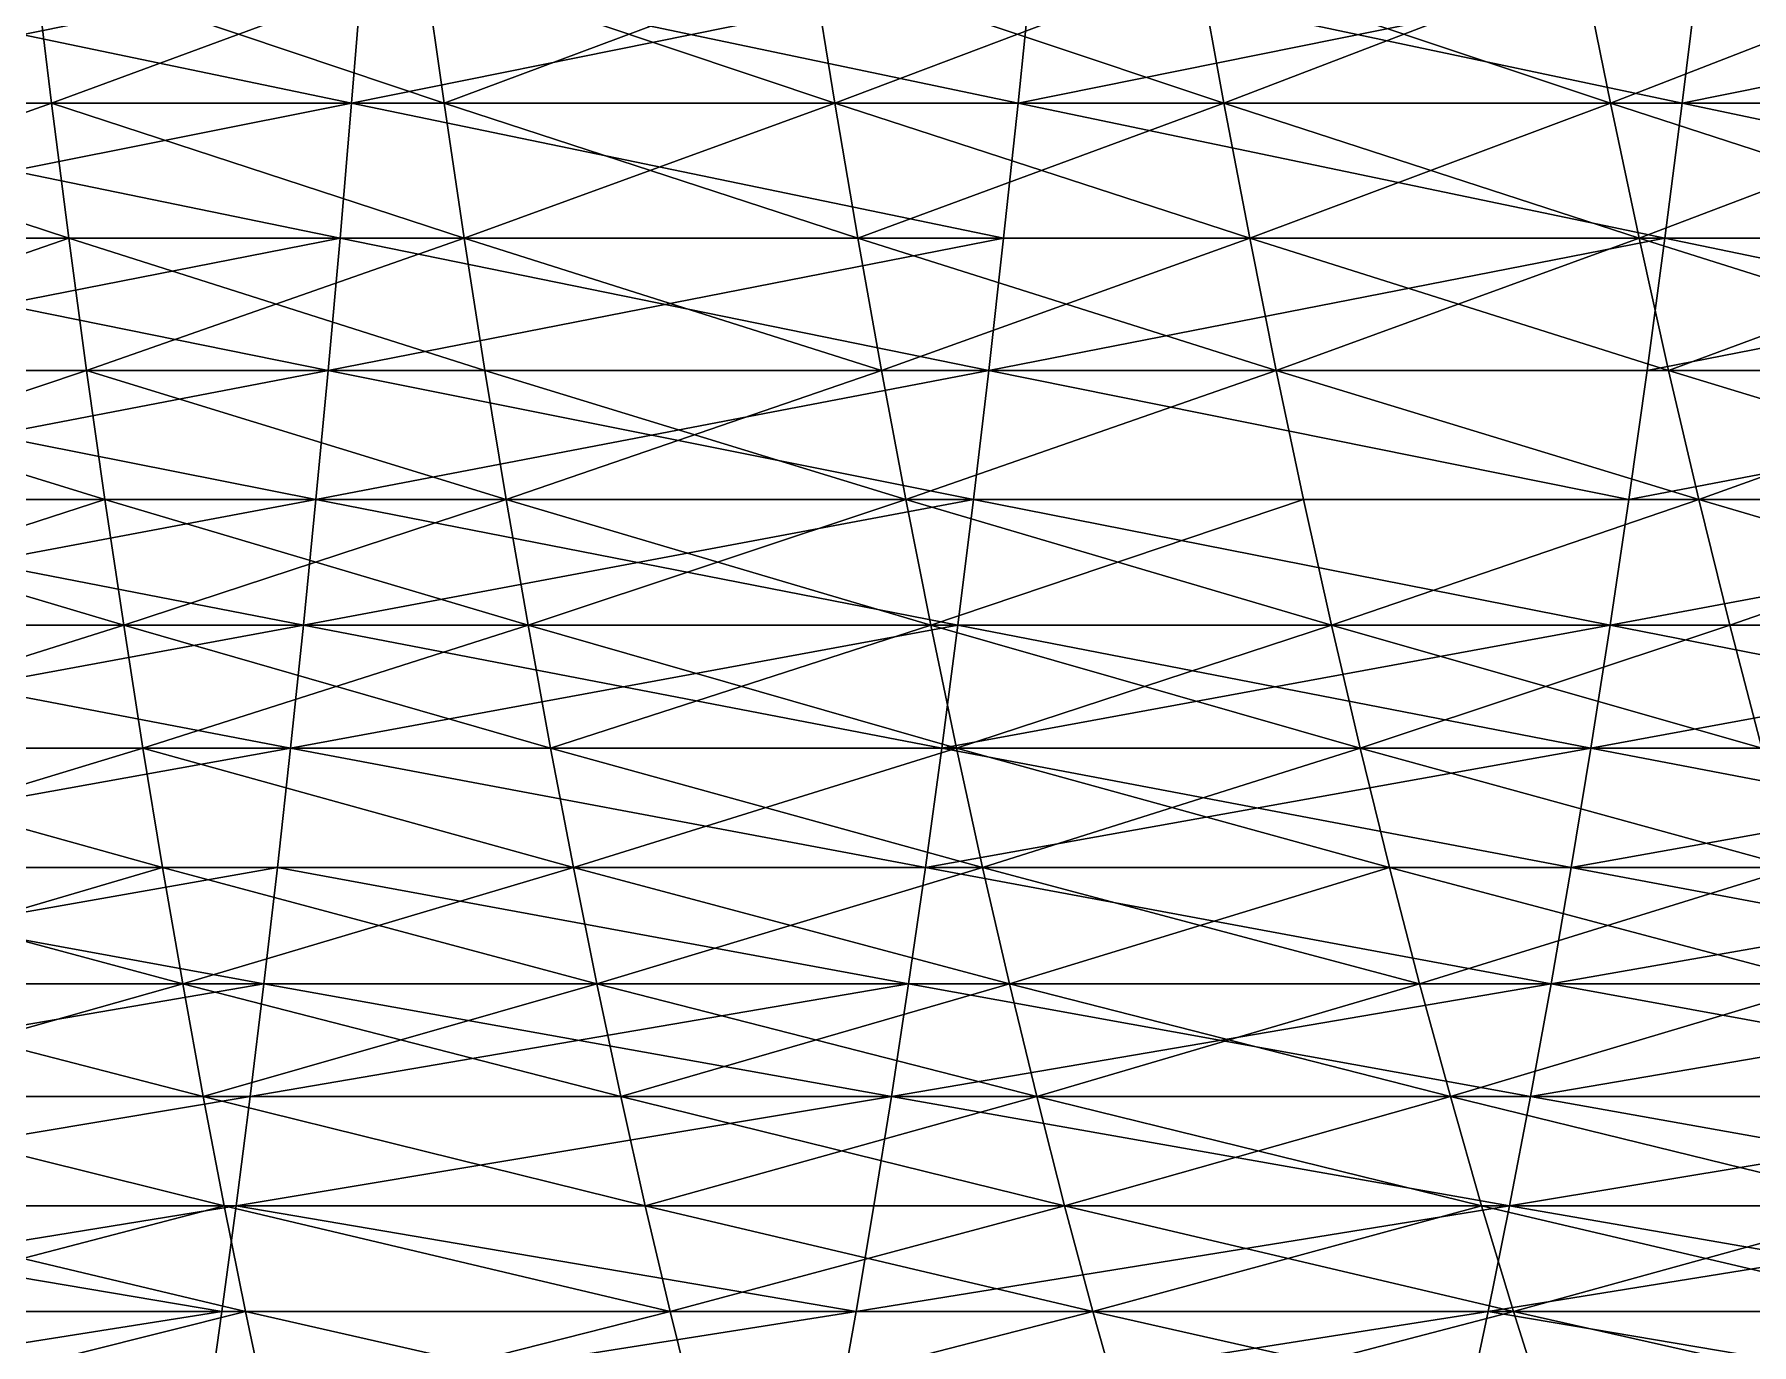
# Model space of a CAD drawing. Header units: millimetres. Extents: x -3250 to 8000, y -3250 to 3250.
# Drawn here: x 5064.4 to 5256.8, y -653.3 to -506.5 of the extents above; entities that cross this region are included whole.
import ezdxf

# ---------------------------------------------------------------- set-up
doc = ezdxf.new("R2010")
doc.units = ezdxf.units.MM
doc.header["$MEASUREMENT"] = 0
doc.layers.add('MESH_3D', color=2, linetype='CONTINUOUS')

msp = doc.modelspace()

# ---------------------------------------------------------------- linework, layer by layer
at = {"layer": 'MESH_3D'}
for points in [[(5022.22, -514.23, 1826.71), (5064.48, -498.79, 1845.29), (5020.65, -498.79, 1839.24)], [(5064.48, -498.79, 24854.71), (5022.22, -514.23, 24873.29), (5020.65, -498.79, 24860.76)], [(5022.22, -514.23, 1826.71), (5066.36, -514.23, 1832.8), (5064.48, -498.79, 1845.29)], [(5066.36, -514.23, 24867.2), (5022.22, -514.23, 24873.29), (5064.48, -498.79, 24854.71)], [(5026.09, -498.79, 582.99), (5099.98, -514.23, 602.14), (5025.15, -514.23, 595.59)], [(5101.24, -498.79, 26110.43), (5025.15, -514.23, 26104.41), (5099.98, -514.23, 26097.86)], [(5101.24, -498.79, 26110.43), (5026.09, -498.79, 26117.01), (5025.15, -514.23, 26104.41)], [(5026.09, -498.79, 582.99), (5101.24, -498.79, 589.57), (5099.98, -514.23, 602.14)], [(5066.36, -514.23, 1832.8), (5108.14, -498.79, 1852.42), (5064.48, -498.79, 1845.29)], [(5110.34, -514.23, 24860.01), (5064.48, -498.79, 24854.71), (5108.14, -498.79, 24847.58)], [(5110.34, -514.23, 24860.01), (5066.36, -514.23, 24867.2), (5064.48, -498.79, 24854.71)], [(5066.36, -514.23, 1832.8), (5110.34, -514.23, 1839.99), (5108.14, -498.79, 1852.42)], [(5101.24, -498.79, 589.57), (5174.63, -514.23, 610.55), (5099.98, -514.23, 602.14)], [(5176.2, -498.79, 26101.99), (5099.98, -514.23, 26097.86), (5174.63, -514.23, 26089.45)], [(5176.2, -498.79, 26101.99), (5101.24, -498.79, 26110.43), (5099.98, -514.23, 26097.86)], [(5101.24, -498.79, 589.57), (5176.2, -498.79, 598.01), (5174.63, -514.23, 610.55)], [(5108.14, -498.79, 1852.42), (5154.12, -514.23, 1848.27), (5151.62, -498.79, 1860.65)], [(5110.34, -514.23, 1839.99), (5154.12, -514.23, 1848.27), (5108.14, -498.79, 1852.42)], [(5151.62, -498.79, 24839.35), (5110.34, -514.23, 24860.01), (5108.14, -498.79, 24847.58)], [(5154.12, -514.23, 24851.73), (5110.34, -514.23, 24860.01), (5151.62, -498.79, 24839.35)], [(5154.12, -514.23, 1848.27), (5194.87, -498.79, 1869.96), (5151.62, -498.79, 1860.65)], [(5197.68, -514.23, 24842.36), (5154.12, -514.23, 24851.73), (5151.62, -498.79, 24839.35)], [(5197.68, -514.23, 24842.36), (5151.62, -498.79, 24839.35), (5194.87, -498.79, 24830.04)], [(5154.12, -514.23, 1848.27), (5197.68, -514.23, 1857.64), (5194.87, -498.79, 1869.96)], [(5176.2, -498.79, 598.01), (5249.04, -514.23, 620.82), (5174.63, -514.23, 610.55)], [(5250.92, -498.79, 26091.67), (5174.63, -514.23, 26089.45), (5249.04, -514.23, 26079.18)], [(5250.92, -498.79, 26091.67), (5176.2, -498.79, 26101.99), (5174.63, -514.23, 26089.45)], [(5176.2, -498.79, 598.01), (5250.92, -498.79, 608.33), (5249.04, -514.23, 620.82)], [(5197.68, -514.23, 1857.64), (5237.88, -498.79, 1880.34), (5194.87, -498.79, 1869.96)], [(5241, -514.23, 24831.9), (5194.87, -498.79, 24830.04), (5237.88, -498.79, 24819.66)], [(5241, -514.23, 24831.9), (5197.68, -514.23, 24842.36), (5194.87, -498.79, 24830.04)], [(5197.68, -514.23, 1857.64), (5241, -514.23, 1868.1), (5237.88, -498.79, 1880.34)], [(5237.88, -498.79, 1880.34), (5284.04, -514.23, 1879.63), (5280.62, -498.79, 1891.79)], [(5241, -514.23, 1868.1), (5284.04, -514.23, 1879.63), (5237.88, -498.79, 1880.34)], [(5280.62, -498.79, 24808.21), (5241, -514.23, 24831.9), (5237.88, -498.79, 24819.66)], [(5284.04, -514.23, 24820.37), (5241, -514.23, 24831.9), (5280.62, -498.79, 24808.21)], [(5249.04, -514.23, 620.82), (5325.37, -498.79, 620.5), (5323.17, -514.23, 632.94)], [(5250.92, -498.79, 608.33), (5325.37, -498.79, 620.5), (5249.04, -514.23, 620.82)], [(5325.37, -498.79, 26079.5), (5250.92, -498.79, 26091.67), (5249.04, -514.23, 26079.18)], [(5325.37, -498.79, 26079.5), (5249.04, -514.23, 26079.18), (5323.17, -514.23, 26067.06)], [(5023.84, -529.35, 1813.8), (5066.36, -514.23, 1832.8), (5022.22, -514.23, 1826.71)], [(5068.3, -529.35, 24880.07), (5022.22, -514.23, 24873.29), (5066.36, -514.23, 24867.2)], [(5068.3, -529.35, 24880.07), (5023.84, -529.35, 24886.2), (5022.22, -514.23, 24873.29)], [(5023.84, -529.35, 1813.8), (5068.3, -529.35, 1819.93), (5066.36, -514.23, 1832.8)], [(5025.15, -514.23, 595.59), (5098.69, -529.35, 615.08), (5024.18, -529.35, 608.56)], [(5099.98, -514.23, 26097.86), (5025.15, -514.23, 26104.41), (5024.18, -529.35, 26091.44)], [(5099.98, -514.23, 26097.86), (5024.18, -529.35, 26091.44), (5098.69, -529.35, 26084.92)], [(5025.15, -514.23, 595.59), (5099.98, -514.23, 602.14), (5098.69, -529.35, 615.08)], [(5066.36, -514.23, 1832.8), (5112.6, -529.35, 1827.17), (5110.34, -514.23, 1839.99)], [(5068.3, -529.35, 1819.93), (5112.6, -529.35, 1827.17), (5066.36, -514.23, 1832.8)], [(5112.6, -529.35, 24872.83), (5068.3, -529.35, 24880.07), (5066.36, -514.23, 24867.2)], [(5112.6, -529.35, 24872.83), (5066.36, -514.23, 24867.2), (5110.34, -514.23, 24860.01)], [(5099.98, -514.23, 602.14), (5173.01, -529.35, 623.46), (5098.69, -529.35, 615.08)], [(5173.01, -529.35, 26076.54), (5099.98, -514.23, 26097.86), (5098.69, -529.35, 26084.92)], [(5099.98, -514.23, 602.14), (5174.63, -514.23, 610.55), (5173.01, -529.35, 623.46)], [(5174.63, -514.23, 26089.45), (5099.98, -514.23, 26097.86), (5173.01, -529.35, 26076.54)], [(5112.6, -529.35, 1827.17), (5154.12, -514.23, 1848.27), (5110.34, -514.23, 1839.99)], [(5156.7, -529.35, 24864.48), (5112.6, -529.35, 24872.83), (5110.34, -514.23, 24860.01)], [(5156.7, -529.35, 24864.48), (5110.34, -514.23, 24860.01), (5154.12, -514.23, 24851.73)], [(5112.6, -529.35, 1827.17), (5156.7, -529.35, 1835.52), (5154.12, -514.23, 1848.27)], [(5156.7, -529.35, 1835.52), (5197.68, -514.23, 1857.64), (5154.12, -514.23, 1848.27)], [(5200.58, -529.35, 24855.04), (5154.12, -514.23, 24851.73), (5197.68, -514.23, 24842.36)], [(5200.58, -529.35, 24855.04), (5156.7, -529.35, 24864.48), (5154.12, -514.23, 24851.73)], [(5156.7, -529.35, 1835.52), (5200.58, -529.35, 1844.96), (5197.68, -514.23, 1857.64)], [(5174.63, -514.23, 610.55), (5247.1, -529.35, 633.68), (5173.01, -529.35, 623.46)], [(5247.1, -529.35, 26066.32), (5174.63, -514.23, 26089.45), (5173.01, -529.35, 26076.54)], [(5174.63, -514.23, 610.55), (5249.04, -514.23, 620.82), (5247.1, -529.35, 633.68)], [(5249.04, -514.23, 26079.18), (5174.63, -514.23, 26089.45), (5247.1, -529.35, 26066.32)], [(5197.68, -514.23, 1857.64), (5244.21, -529.35, 1855.49), (5241, -514.23, 1868.1)], [(5200.58, -529.35, 1844.96), (5244.21, -529.35, 1855.49), (5197.68, -514.23, 1857.64)], [(5241, -514.23, 24831.9), (5200.58, -529.35, 24855.04), (5197.68, -514.23, 24842.36)], [(5244.21, -529.35, 24844.51), (5200.58, -529.35, 24855.04), (5241, -514.23, 24831.9)], [(5244.21, -529.35, 1855.49), (5284.04, -514.23, 1879.63), (5241, -514.23, 1868.1)], [(5287.56, -529.35, 24832.89), (5241, -514.23, 24831.9), (5284.04, -514.23, 24820.37)], [(5287.56, -529.35, 24832.89), (5244.21, -529.35, 24844.51), (5241, -514.23, 24831.9)], [(5244.21, -529.35, 1855.49), (5287.56, -529.35, 1867.11), (5284.04, -514.23, 1879.63)], [(5249.04, -514.23, 620.82), (5320.91, -529.35, 645.75), (5247.1, -529.35, 633.68)], [(5320.91, -529.35, 26054.25), (5249.04, -514.23, 26079.18), (5247.1, -529.35, 26066.32)], [(5249.04, -514.23, 620.82), (5323.17, -514.23, 632.94), (5320.91, -529.35, 645.75)], [(5323.17, -514.23, 26067.06), (5249.04, -514.23, 26079.18), (5320.91, -529.35, 26054.25)], [(5024.18, -529.35, 608.56), (5097.35, -544.14, 628.4), (5023.18, -544.14, 621.91)], [(5098.69, -529.35, 26084.92), (5023.18, -544.14, 26078.09), (5097.35, -544.14, 26071.6)], [(5098.69, -529.35, 26084.92), (5024.18, -529.35, 26091.44), (5023.18, -544.14, 26078.09)], [(5025.5, -544.14, 1800.52), (5068.3, -529.35, 1819.93), (5023.84, -529.35, 1813.8)], [(5068.3, -529.35, 24880.07), (5025.5, -544.14, 24899.48), (5023.84, -529.35, 24886.2)], [(5024.18, -529.35, 608.56), (5098.69, -529.35, 615.08), (5097.35, -544.14, 628.4)], [(5025.5, -544.14, 1800.52), (5070.3, -544.14, 1806.7), (5068.3, -529.35, 1819.93)], [(5070.3, -544.14, 24893.3), (5025.5, -544.14, 24899.48), (5068.3, -529.35, 24880.07)], [(5070.3, -544.14, 1806.7), (5112.6, -529.35, 1827.17), (5068.3, -529.35, 1819.93)], [(5114.92, -544.14, 24886.01), (5070.3, -544.14, 24893.3), (5068.3, -529.35, 24880.07)], [(5114.92, -544.14, 24886.01), (5068.3, -529.35, 24880.07), (5112.6, -529.35, 24872.83)], [(5070.3, -544.14, 1806.7), (5114.92, -544.14, 1813.99), (5112.6, -529.35, 1827.17)], [(5097.35, -544.14, 628.4), (5173.01, -529.35, 623.46), (5171.35, -544.14, 636.74)], [(5098.69, -529.35, 615.08), (5173.01, -529.35, 623.46), (5097.35, -544.14, 628.4)], [(5171.35, -544.14, 26063.26), (5098.69, -529.35, 26084.92), (5097.35, -544.14, 26071.6)], [(5173.01, -529.35, 26076.54), (5098.69, -529.35, 26084.92), (5171.35, -544.14, 26063.26)], [(5112.6, -529.35, 1827.17), (5159.35, -544.14, 1822.4), (5156.7, -529.35, 1835.52)], [(5114.92, -544.14, 1813.99), (5159.35, -544.14, 1822.4), (5112.6, -529.35, 1827.17)], [(5159.35, -544.14, 24877.6), (5114.92, -544.14, 24886.01), (5112.6, -529.35, 24872.83)], [(5159.35, -544.14, 24877.6), (5112.6, -529.35, 24872.83), (5156.7, -529.35, 24864.48)], [(5159.35, -544.14, 1822.4), (5200.58, -529.35, 1844.96), (5156.7, -529.35, 1835.52)], [(5203.55, -544.14, 24868.09), (5156.7, -529.35, 24864.48), (5200.58, -529.35, 24855.04)], [(5203.55, -544.14, 24868.09), (5159.35, -544.14, 24877.6), (5156.7, -529.35, 24864.48)], [(5159.35, -544.14, 1822.4), (5203.55, -544.14, 1831.91), (5200.58, -529.35, 1844.96)], [(5171.35, -544.14, 636.74), (5247.1, -529.35, 633.68), (5245.11, -544.14, 646.91)], [(5173.01, -529.35, 623.46), (5247.1, -529.35, 633.68), (5171.35, -544.14, 636.74)], [(5247.1, -529.35, 26066.32), (5173.01, -529.35, 26076.54), (5171.35, -544.14, 26063.26)], [(5247.1, -529.35, 26066.32), (5171.35, -544.14, 26063.26), (5245.11, -544.14, 26053.09)], [(5203.55, -544.14, 1831.91), (5244.21, -529.35, 1855.49), (5200.58, -529.35, 1844.96)], [(5247.51, -544.14, 24857.48), (5203.55, -544.14, 24868.09), (5200.58, -529.35, 24855.04)], [(5247.51, -544.14, 24857.48), (5200.58, -529.35, 24855.04), (5244.21, -529.35, 24844.51)], [(5203.55, -544.14, 1831.91), (5247.51, -544.14, 1842.52), (5244.21, -529.35, 1855.49)], [(5244.21, -529.35, 1855.49), (5291.19, -544.14, 1854.22), (5287.56, -529.35, 1867.11)], [(5247.51, -544.14, 1842.52), (5291.19, -544.14, 1854.22), (5244.21, -529.35, 1855.49)], [(5287.56, -529.35, 24832.89), (5247.51, -544.14, 24857.48), (5244.21, -529.35, 24844.51)], [(5247.1, -529.35, 633.68), (5318.59, -544.14, 658.93), (5245.11, -544.14, 646.91)], [(5320.91, -529.35, 26054.25), (5247.1, -529.35, 26066.32), (5245.11, -544.14, 26053.09)], [(5320.91, -529.35, 26054.25), (5245.11, -544.14, 26053.09), (5318.59, -544.14, 26041.07)], [(5247.1, -529.35, 633.68), (5320.91, -529.35, 645.75), (5318.59, -544.14, 658.93)], [(5291.19, -544.14, 24845.78), (5247.51, -544.14, 24857.48), (5287.56, -529.35, 24832.89)], [(5023.18, -544.14, 621.91), (5095.98, -558.59, 642.08), (5022.15, -558.59, 635.62)], [(5097.35, -544.14, 26071.6), (5022.15, -558.59, 26064.38), (5095.98, -558.59, 26057.92)], [(5097.35, -544.14, 26071.6), (5023.18, -544.14, 26078.09), (5022.15, -558.59, 26064.38)], [(5023.18, -544.14, 621.91), (5097.35, -544.14, 628.4), (5095.98, -558.59, 642.08)], [(5027.21, -558.59, 1786.87), (5070.3, -544.14, 1806.7), (5025.5, -544.14, 1800.52)], [(5072.35, -558.59, 24906.9), (5025.5, -544.14, 24899.48), (5070.3, -544.14, 24893.3)], [(5072.35, -558.59, 24906.9), (5027.21, -558.59, 24913.13), (5025.5, -544.14, 24899.48)], [(5027.21, -558.59, 1786.87), (5072.35, -558.59, 1793.1), (5070.3, -544.14, 1806.7)], [(5070.3, -544.14, 1806.7), (5117.31, -558.59, 1800.45), (5114.92, -544.14, 1813.99)], [(5072.35, -558.59, 1793.1), (5117.31, -558.59, 1800.45), (5070.3, -544.14, 1806.7)], [(5117.31, -558.59, 24899.55), (5070.3, -544.14, 24893.3), (5114.92, -544.14, 24886.01)], [(5117.31, -558.59, 24899.55), (5072.35, -558.59, 24906.9), (5070.3, -544.14, 24893.3)], [(5097.35, -544.14, 628.4), (5169.64, -558.59, 650.38), (5095.98, -558.59, 642.08)], [(5171.35, -544.14, 26063.26), (5095.98, -558.59, 26057.92), (5169.64, -558.59, 26049.62)], [(5171.35, -544.14, 26063.26), (5097.35, -544.14, 26071.6), (5095.98, -558.59, 26057.92)], [(5097.35, -544.14, 628.4), (5171.35, -544.14, 636.74), (5169.64, -558.59, 650.38)], [(5117.31, -558.59, 1800.45), (5159.35, -544.14, 1822.4), (5114.92, -544.14, 1813.99)], [(5162.07, -558.59, 24891.08), (5114.92, -544.14, 24886.01), (5159.35, -544.14, 24877.6)], [(5162.07, -558.59, 24891.08), (5117.31, -558.59, 24899.55), (5114.92, -544.14, 24886.01)], [(5117.31, -558.59, 1800.45), (5162.07, -558.59, 1808.92), (5159.35, -544.14, 1822.4)], [(5162.07, -558.59, 1808.92), (5203.55, -544.14, 1831.91), (5159.35, -544.14, 1822.4)], [(5203.55, -544.14, 24868.09), (5162.07, -558.59, 24891.08), (5159.35, -544.14, 24877.6)], [(5162.07, -558.59, 1808.92), (5206.61, -558.59, 1818.51), (5203.55, -544.14, 1831.91)], [(5206.61, -558.59, 24881.49), (5162.07, -558.59, 24891.08), (5203.55, -544.14, 24868.09)], [(5171.35, -544.14, 636.74), (5243.06, -558.59, 660.51), (5169.64, -558.59, 650.38)], [(5243.06, -558.59, 26039.49), (5171.35, -544.14, 26063.26), (5169.64, -558.59, 26049.62)], [(5171.35, -544.14, 636.74), (5245.11, -544.14, 646.91), (5243.06, -558.59, 660.51)], [(5245.11, -544.14, 26053.09), (5171.35, -544.14, 26063.26), (5243.06, -558.59, 26039.49)], [(5203.55, -544.14, 1831.91), (5250.9, -558.59, 1829.2), (5247.51, -544.14, 1842.52)], [(5206.61, -558.59, 1818.51), (5250.9, -558.59, 1829.2), (5203.55, -544.14, 1831.91)], [(5250.9, -558.59, 24870.8), (5206.61, -558.59, 24881.49), (5203.55, -544.14, 24868.09)], [(5250.9, -558.59, 24870.8), (5203.55, -544.14, 24868.09), (5247.51, -544.14, 24857.48)], [(5243.06, -558.59, 660.51), (5318.59, -544.14, 658.93), (5316.2, -558.59, 672.47)], [(5245.11, -544.14, 646.91), (5318.59, -544.14, 658.93), (5243.06, -558.59, 660.51)], [(5318.59, -544.14, 26041.07), (5245.11, -544.14, 26053.09), (5243.06, -558.59, 26039.49)], [(5318.59, -544.14, 26041.07), (5243.06, -558.59, 26039.49), (5316.2, -558.59, 26027.53)], [(5247.51, -544.14, 1842.52), (5294.91, -558.59, 1840.99), (5291.19, -544.14, 1854.22)], [(5250.9, -558.59, 1829.2), (5294.91, -558.59, 1840.99), (5247.51, -544.14, 1842.52)], [(5291.19, -544.14, 24845.78), (5250.9, -558.59, 24870.8), (5247.51, -544.14, 24857.48)], [(5294.91, -558.59, 24859.01), (5250.9, -558.59, 24870.8), (5291.19, -544.14, 24845.78)], [(5022.15, -558.59, 635.62), (5094.58, -572.69, 656.11), (5021.1, -572.69, 649.68)], [(5095.98, -558.59, 26057.92), (5021.1, -572.69, 26050.32), (5094.58, -572.69, 26043.89)], [(5095.98, -558.59, 26057.92), (5022.15, -558.59, 26064.38), (5021.1, -572.69, 26050.32)], [(5022.15, -558.59, 635.62), (5095.98, -558.59, 642.08), (5094.58, -572.69, 656.11)], [(5028.97, -572.69, 1772.88), (5072.35, -558.59, 1793.1), (5027.21, -558.59, 1786.87)], [(5074.45, -572.69, 24920.84), (5027.21, -558.59, 24913.13), (5072.35, -558.59, 24906.9)], [(5074.45, -572.69, 24920.84), (5028.97, -572.69, 24927.12), (5027.21, -558.59, 24913.13)], [(5028.97, -572.69, 1772.88), (5074.45, -572.69, 1779.16), (5072.35, -558.59, 1793.1)], [(5074.45, -572.69, 1779.16), (5117.31, -558.59, 1800.45), (5072.35, -558.59, 1793.1)], [(5119.76, -572.69, 24913.44), (5074.45, -572.69, 24920.84), (5072.35, -558.59, 24906.9)], [(5119.76, -572.69, 24913.44), (5072.35, -558.59, 24906.9), (5117.31, -558.59, 24899.55)], [(5074.45, -572.69, 1779.16), (5119.76, -572.69, 1786.56), (5117.31, -558.59, 1800.45)], [(5095.98, -558.59, 642.08), (5167.88, -572.69, 664.37), (5094.58, -572.69, 656.11)], [(5169.64, -558.59, 26049.62), (5095.98, -558.59, 26057.92), (5094.58, -572.69, 26043.89)], [(5169.64, -558.59, 26049.62), (5094.58, -572.69, 26043.89), (5167.88, -572.69, 26035.63)], [(5095.98, -558.59, 642.08), (5169.64, -558.59, 650.38), (5167.88, -572.69, 664.37)], [(5119.76, -572.69, 1786.56), (5162.07, -558.59, 1808.92), (5117.31, -558.59, 1800.45)], [(5164.87, -572.69, 24904.9), (5117.31, -558.59, 24899.55), (5162.07, -558.59, 24891.08)], [(5164.87, -572.69, 24904.9), (5119.76, -572.69, 24913.44), (5117.31, -558.59, 24899.55)], [(5119.76, -572.69, 1786.56), (5164.87, -572.69, 1795.1), (5162.07, -558.59, 1808.92)], [(5164.87, -572.69, 1795.1), (5206.61, -558.59, 1818.51), (5162.07, -558.59, 1808.92)], [(5209.75, -572.69, 24895.24), (5162.07, -558.59, 24891.08), (5206.61, -558.59, 24881.49)], [(5209.75, -572.69, 24895.24), (5164.87, -572.69, 24904.9), (5162.07, -558.59, 24891.08)], [(5164.87, -572.69, 1795.1), (5209.75, -572.69, 1804.76), (5206.61, -558.59, 1818.51)], [(5169.64, -558.59, 650.38), (5240.95, -572.69, 674.46), (5167.88, -572.69, 664.37)], [(5240.95, -572.69, 26025.54), (5169.64, -558.59, 26049.62), (5167.88, -572.69, 26035.63)], [(5169.64, -558.59, 650.38), (5243.06, -558.59, 660.51), (5240.95, -572.69, 674.46)], [(5243.06, -558.59, 26039.49), (5169.64, -558.59, 26049.62), (5240.95, -572.69, 26025.54)], [(5209.75, -572.69, 1804.76), (5250.9, -558.59, 1829.2), (5206.61, -558.59, 1818.51)], [(5250.9, -558.59, 24870.8), (5209.75, -572.69, 24895.24), (5206.61, -558.59, 24881.49)], [(5209.75, -572.69, 1804.76), (5254.38, -572.69, 1815.53), (5250.9, -558.59, 1829.2)], [(5254.38, -572.69, 24884.47), (5209.75, -572.69, 24895.24), (5250.9, -558.59, 24870.8)], [(5240.95, -572.69, 674.46), (5316.2, -558.59, 672.47), (5313.75, -572.69, 686.36)], [(5243.06, -558.59, 660.51), (5316.2, -558.59, 672.47), (5240.95, -572.69, 674.46)], [(5316.2, -558.59, 26027.53), (5240.95, -572.69, 26025.54), (5313.75, -572.69, 26013.64)], [(5316.2, -558.59, 26027.53), (5243.06, -558.59, 26039.49), (5240.95, -572.69, 26025.54)], [(5254.38, -572.69, 1815.53), (5294.91, -558.59, 1840.99), (5250.9, -558.59, 1829.2)], [(5298.73, -572.69, 24872.59), (5254.38, -572.69, 24884.47), (5250.9, -558.59, 24870.8)], [(5298.73, -572.69, 24872.59), (5250.9, -558.59, 24870.8), (5294.91, -558.59, 24859.01)], [(5254.38, -572.69, 1815.53), (5298.73, -572.69, 1827.41), (5294.91, -558.59, 1840.99)], [(5021.1, -572.69, 649.68), (5093.14, -586.44, 670.49), (5020.02, -586.44, 664.09)], [(5094.58, -572.69, 26043.89), (5021.1, -572.69, 26050.32), (5020.02, -586.44, 26035.91)], [(5094.58, -572.69, 26043.89), (5020.02, -586.44, 26035.91), (5093.14, -586.44, 26029.51)], [(5021.1, -572.69, 649.68), (5094.58, -572.69, 656.11), (5093.14, -586.44, 670.49)], [(5030.76, -586.44, 1758.54), (5074.45, -572.69, 1779.16), (5028.97, -572.69, 1772.88)], [(5074.45, -572.69, 24920.84), (5030.76, -586.44, 24941.46), (5028.97, -572.69, 24927.12)], [(5030.76, -586.44, 1758.54), (5076.6, -586.44, 1764.87), (5074.45, -572.69, 1779.16)], [(5076.6, -586.44, 24935.13), (5030.76, -586.44, 24941.46), (5074.45, -572.69, 24920.84)], [(5076.6, -586.44, 1764.87), (5119.76, -572.69, 1786.56), (5074.45, -572.69, 1779.16)], [(5122.27, -586.44, 24927.67), (5074.45, -572.69, 24920.84), (5119.76, -572.69, 24913.44)], [(5122.27, -586.44, 24927.67), (5076.6, -586.44, 24935.13), (5074.45, -572.69, 24920.84)], [(5076.6, -586.44, 1764.87), (5122.27, -586.44, 1772.33), (5119.76, -572.69, 1786.56)], [(5094.58, -572.69, 656.11), (5166.09, -586.44, 678.71), (5093.14, -586.44, 670.49)], [(5167.88, -572.69, 26035.63), (5094.58, -572.69, 26043.89), (5093.14, -586.44, 26029.51)], [(5167.88, -572.69, 26035.63), (5093.14, -586.44, 26029.51), (5166.09, -586.44, 26021.29)], [(5094.58, -572.69, 656.11), (5167.88, -572.69, 664.37), (5166.09, -586.44, 678.71)], [(5122.27, -586.44, 1772.33), (5164.87, -572.69, 1795.1), (5119.76, -572.69, 1786.56)], [(5167.73, -586.44, 24919.06), (5119.76, -572.69, 24913.44), (5164.87, -572.69, 24904.9)], [(5167.73, -586.44, 24919.06), (5122.27, -586.44, 24927.67), (5119.76, -572.69, 24913.44)], [(5122.27, -586.44, 1772.33), (5167.73, -586.44, 1780.94), (5164.87, -572.69, 1795.1)], [(5167.73, -586.44, 1780.94), (5209.75, -572.69, 1804.76), (5164.87, -572.69, 1795.1)], [(5212.97, -586.44, 24909.33), (5167.73, -586.44, 24919.06), (5164.87, -572.69, 24904.9)], [(5212.97, -586.44, 24909.33), (5164.87, -572.69, 24904.9), (5209.75, -572.69, 24895.24)], [(5167.88, -572.69, 664.37), (5238.8, -586.44, 688.75), (5166.09, -586.44, 678.71)], [(5240.95, -572.69, 26025.54), (5167.88, -572.69, 26035.63), (5166.09, -586.44, 26021.29)], [(5240.95, -572.69, 26025.54), (5166.09, -586.44, 26021.29), (5238.8, -586.44, 26011.25)], [(5167.73, -586.44, 1780.94), (5212.97, -586.44, 1790.67), (5209.75, -572.69, 1804.76)], [(5167.88, -572.69, 664.37), (5240.95, -572.69, 674.46), (5238.8, -586.44, 688.75)], [(5212.97, -586.44, 1790.67), (5254.38, -572.69, 1815.53), (5209.75, -572.69, 1804.76)], [(5257.95, -586.44, 24898.47), (5209.75, -572.69, 24895.24), (5254.38, -572.69, 24884.47)], [(5257.95, -586.44, 24898.47), (5212.97, -586.44, 24909.33), (5209.75, -572.69, 24895.24)], [(5212.97, -586.44, 1790.67), (5257.95, -586.44, 1801.53), (5254.38, -572.69, 1815.53)], [(5240.95, -572.69, 674.46), (5311.24, -586.44, 700.59), (5238.8, -586.44, 688.75)], [(5313.75, -572.69, 26013.64), (5238.8, -586.44, 26011.25), (5311.24, -586.44, 25999.41)], [(5313.75, -572.69, 26013.64), (5240.95, -572.69, 26025.54), (5238.8, -586.44, 26011.25)], [(5240.95, -572.69, 674.46), (5313.75, -572.69, 686.36), (5311.24, -586.44, 700.59)], [(5257.95, -586.44, 1801.53), (5298.73, -572.69, 1827.41), (5254.38, -572.69, 1815.53)], [(5298.73, -572.69, 24872.59), (5257.95, -586.44, 24898.47), (5254.38, -572.69, 24884.47)], [(5018.91, -599.82, 678.84), (5093.14, -586.44, 670.49), (5091.67, -599.82, 685.21)], [(5020.02, -586.44, 664.09), (5093.14, -586.44, 670.49), (5018.91, -599.82, 678.84)], [(5093.14, -586.44, 26029.51), (5020.02, -586.44, 26035.91), (5018.91, -599.82, 26021.16)], [(5093.14, -586.44, 26029.51), (5018.91, -599.82, 26021.16), (5091.67, -599.82, 26014.79)], [(5032.6, -599.82, 1743.87), (5076.6, -586.44, 1764.87), (5030.76, -586.44, 1758.54)], [(5078.81, -599.82, 24949.76), (5032.6, -599.82, 24956.13), (5030.76, -586.44, 24941.46)], [(5078.81, -599.82, 24949.76), (5030.76, -586.44, 24941.46), (5076.6, -586.44, 24935.13)], [(5032.6, -599.82, 1743.87), (5078.81, -599.82, 1750.24), (5076.6, -586.44, 1764.87)], [(5076.6, -586.44, 1764.87), (5124.84, -599.82, 1757.77), (5122.27, -586.44, 1772.33)], [(5078.81, -599.82, 1750.24), (5124.84, -599.82, 1757.77), (5076.6, -586.44, 1764.87)], [(5124.84, -599.82, 24942.23), (5076.6, -586.44, 24935.13), (5122.27, -586.44, 24927.67)], [(5124.84, -599.82, 24942.23), (5078.81, -599.82, 24949.76), (5076.6, -586.44, 24935.13)], [(5093.14, -586.44, 670.49), (5164.25, -599.82, 693.39), (5091.67, -599.82, 685.21)], [(5164.25, -599.82, 26006.61), (5093.14, -586.44, 26029.51), (5091.67, -599.82, 26014.79)], [(5093.14, -586.44, 670.49), (5166.09, -586.44, 678.71), (5164.25, -599.82, 693.39)], [(5166.09, -586.44, 26021.29), (5093.14, -586.44, 26029.51), (5164.25, -599.82, 26006.61)], [(5124.84, -599.82, 1757.77), (5167.73, -586.44, 1780.94), (5122.27, -586.44, 1772.33)], [(5170.66, -599.82, 24933.56), (5122.27, -586.44, 24927.67), (5167.73, -586.44, 24919.06)], [(5170.66, -599.82, 24933.56), (5124.84, -599.82, 24942.23), (5122.27, -586.44, 24927.67)], [(5124.84, -599.82, 1757.77), (5170.66, -599.82, 1766.44), (5167.73, -586.44, 1780.94)], [(5166.09, -586.44, 678.71), (5236.6, -599.82, 703.37), (5164.25, -599.82, 693.39)], [(5238.8, -586.44, 26011.25), (5166.09, -586.44, 26021.29), (5164.25, -599.82, 26006.61)], [(5238.8, -586.44, 26011.25), (5164.25, -599.82, 26006.61), (5236.6, -599.82, 25996.63)], [(5166.09, -586.44, 678.71), (5238.8, -586.44, 688.75), (5236.6, -599.82, 703.37)], [(5170.66, -599.82, 1766.44), (5212.97, -586.44, 1790.67), (5167.73, -586.44, 1780.94)], [(5216.26, -599.82, 24923.75), (5170.66, -599.82, 24933.56), (5167.73, -586.44, 24919.06)], [(5216.26, -599.82, 24923.75), (5167.73, -586.44, 24919.06), (5212.97, -586.44, 24909.33)], [(5170.66, -599.82, 1766.44), (5216.26, -599.82, 1776.25), (5212.97, -586.44, 1790.67)], [(5212.97, -586.44, 1790.67), (5261.6, -599.82, 1787.19), (5257.95, -586.44, 1801.53)], [(5216.26, -599.82, 1776.25), (5261.6, -599.82, 1787.19), (5212.97, -586.44, 1790.67)], [(5261.6, -599.82, 24912.81), (5212.97, -586.44, 24909.33), (5257.95, -586.44, 24898.47)], [(5261.6, -599.82, 24912.81), (5216.26, -599.82, 24923.75), (5212.97, -586.44, 24909.33)], [(5238.8, -586.44, 688.75), (5308.68, -599.82, 715.15), (5236.6, -599.82, 703.37)], [(5311.24, -586.44, 25999.41), (5238.8, -586.44, 26011.25), (5236.6, -599.82, 25996.63)], [(5311.24, -586.44, 25999.41), (5236.6, -599.82, 25996.63), (5308.68, -599.82, 25984.85)], [(5238.8, -586.44, 688.75), (5311.24, -586.44, 700.59), (5308.68, -599.82, 715.15)], [(5018.91, -599.82, 678.84), (5090.16, -612.84, 700.25), (5017.78, -612.84, 693.92)], [(5091.67, -599.82, 26014.79), (5017.78, -612.84, 26006.08), (5090.16, -612.84, 25999.75)], [(5091.67, -599.82, 26014.79), (5018.91, -599.82, 26021.16), (5017.78, -612.84, 26006.08)], [(5018.91, -599.82, 678.84), (5091.67, -599.82, 685.21), (5090.16, -612.84, 700.25)], [(5034.48, -612.84, 1728.87), (5078.81, -599.82, 1750.24), (5032.6, -599.82, 1743.87)], [(5081.06, -612.84, 24964.71), (5032.6, -599.82, 24956.13), (5078.81, -599.82, 24949.76)], [(5081.06, -612.84, 24964.71), (5034.48, -612.84, 24971.13), (5032.6, -599.82, 24956.13)], [(5034.48, -612.84, 1728.87), (5081.06, -612.84, 1735.29), (5078.81, -599.82, 1750.24)], [(5081.06, -612.84, 1735.29), (5124.84, -599.82, 1757.77), (5078.81, -599.82, 1750.24)], [(5127.46, -612.84, 24957.12), (5081.06, -612.84, 24964.71), (5078.81, -599.82, 24949.76)], [(5127.46, -612.84, 24957.12), (5078.81, -599.82, 24949.76), (5124.84, -599.82, 24942.23)], [(5081.06, -612.84, 1735.29), (5127.46, -612.84, 1742.88), (5124.84, -599.82, 1757.77)], [(5091.67, -599.82, 685.21), (5162.37, -612.84, 708.39), (5090.16, -612.84, 700.25)], [(5162.37, -612.84, 25991.61), (5091.67, -599.82, 26014.79), (5090.16, -612.84, 25999.75)], [(5091.67, -599.82, 685.21), (5164.25, -599.82, 693.39), (5162.37, -612.84, 708.39)], [(5164.25, -599.82, 26006.61), (5091.67, -599.82, 26014.79), (5162.37, -612.84, 25991.61)], [(5127.46, -612.84, 1742.88), (5170.66, -599.82, 1766.44), (5124.84, -599.82, 1757.77)], [(5173.66, -612.84, 24948.38), (5127.46, -612.84, 24957.12), (5124.84, -599.82, 24942.23)], [(5173.66, -612.84, 24948.38), (5124.84, -599.82, 24942.23), (5170.66, -599.82, 24933.56)], [(5127.46, -612.84, 1742.88), (5173.66, -612.84, 1751.62), (5170.66, -599.82, 1766.44)], [(5164.25, -599.82, 693.39), (5234.34, -612.84, 718.32), (5162.37, -612.84, 708.39)], [(5234.34, -612.84, 25981.68), (5164.25, -599.82, 26006.61), (5162.37, -612.84, 25991.61)], [(5164.25, -599.82, 693.39), (5236.6, -599.82, 703.37), (5234.34, -612.84, 718.32)], [(5236.6, -599.82, 25996.63), (5164.25, -599.82, 26006.61), (5234.34, -612.84, 25981.68)], [(5173.66, -612.84, 1751.62), (5216.26, -599.82, 1776.25), (5170.66, -599.82, 1766.44)], [(5219.62, -612.84, 24938.49), (5170.66, -599.82, 24933.56), (5216.26, -599.82, 24923.75)], [(5219.62, -612.84, 24938.49), (5173.66, -612.84, 24948.38), (5170.66, -599.82, 24933.56)], [(5173.66, -612.84, 1751.62), (5219.62, -612.84, 1761.51), (5216.26, -599.82, 1776.25)], [(5219.62, -612.84, 1761.51), (5261.6, -599.82, 1787.19), (5216.26, -599.82, 1776.25)], [(5265.33, -612.84, 24927.46), (5219.62, -612.84, 24938.49), (5216.26, -599.82, 24923.75)], [(5265.33, -612.84, 24927.46), (5216.26, -599.82, 24923.75), (5261.6, -599.82, 24912.81)], [(5219.62, -612.84, 1761.51), (5265.33, -612.84, 1772.54), (5261.6, -599.82, 1787.19)], [(5236.6, -599.82, 703.37), (5306.05, -612.84, 730.04), (5234.34, -612.84, 718.32)], [(5308.68, -599.82, 25984.85), (5236.6, -599.82, 25996.63), (5234.34, -612.84, 25981.68)], [(5308.68, -599.82, 25984.85), (5234.34, -612.84, 25981.68), (5306.05, -612.84, 25969.96)], [(5236.6, -599.82, 703.37), (5308.68, -599.82, 715.15), (5306.05, -612.84, 730.04)], [(5016.63, -625.47, 709.31), (5090.16, -612.84, 700.25), (5088.63, -625.47, 715.61)], [(5017.78, -612.84, 693.92), (5090.16, -612.84, 700.25), (5016.63, -625.47, 709.31)], [(5090.16, -612.84, 25999.75), (5017.78, -612.84, 26006.08), (5016.63, -625.47, 25990.69)], [(5090.16, -612.84, 25999.75), (5016.63, -625.47, 25990.69), (5088.63, -625.47, 25984.39)], [(5034.48, -612.84, 1728.87), (5083.36, -625.47, 1720.03), (5081.06, -612.84, 1735.29)], [(5036.4, -625.47, 1713.55), (5083.36, -625.47, 1720.03), (5034.48, -612.84, 1728.87)], [(5081.06, -612.84, 24964.71), (5036.4, -625.47, 24986.45), (5034.48, -612.84, 24971.13)], [(5083.36, -625.47, 24979.97), (5036.4, -625.47, 24986.45), (5081.06, -612.84, 24964.71)], [(5083.36, -625.47, 1720.03), (5127.46, -612.84, 1742.88), (5081.06, -612.84, 1735.29)], [(5130.14, -625.47, 24972.32), (5083.36, -625.47, 24979.97), (5081.06, -612.84, 24964.71)], [(5130.14, -625.47, 24972.32), (5081.06, -612.84, 24964.71), (5127.46, -612.84, 24957.12)], [(5083.36, -625.47, 1720.03), (5130.14, -625.47, 1727.68), (5127.46, -612.84, 1742.88)], [(5090.16, -612.84, 700.25), (5160.45, -625.47, 723.71), (5088.63, -625.47, 715.61)], [(5162.37, -612.84, 25991.61), (5090.16, -612.84, 25999.75), (5088.63, -625.47, 25984.39)], [(5162.37, -612.84, 25991.61), (5088.63, -625.47, 25984.39), (5160.45, -625.47, 25976.29)], [(5090.16, -612.84, 700.25), (5162.37, -612.84, 708.39), (5160.45, -625.47, 723.71)], [(5130.14, -625.47, 1727.68), (5173.66, -612.84, 1751.62), (5127.46, -612.84, 1742.88)], [(5176.72, -625.47, 24963.51), (5127.46, -612.84, 24957.12), (5173.66, -612.84, 24948.38)], [(5176.72, -625.47, 24963.51), (5130.14, -625.47, 24972.32), (5127.46, -612.84, 24957.12)], [(5130.14, -625.47, 1727.68), (5176.72, -625.47, 1736.49), (5173.66, -612.84, 1751.62)], [(5162.37, -612.84, 708.39), (5232.04, -625.47, 733.59), (5160.45, -625.47, 723.71)], [(5234.34, -612.84, 25981.68), (5162.37, -612.84, 25991.61), (5160.45, -625.47, 25976.29)], [(5234.34, -612.84, 25981.68), (5160.45, -625.47, 25976.29), (5232.04, -625.47, 25966.41)], [(5162.37, -612.84, 708.39), (5234.34, -612.84, 718.32), (5232.04, -625.47, 733.59)], [(5176.72, -625.47, 1736.49), (5219.62, -612.84, 1761.51), (5173.66, -612.84, 1751.62)], [(5223.06, -625.47, 24953.54), (5176.72, -625.47, 24963.51), (5173.66, -612.84, 24948.38)], [(5223.06, -625.47, 24953.54), (5173.66, -612.84, 24948.38), (5219.62, -612.84, 24938.49)], [(5176.72, -625.47, 1736.49), (5223.06, -625.47, 1746.46), (5219.62, -612.84, 1761.51)], [(5223.06, -625.47, 1746.46), (5265.33, -612.84, 1772.54), (5219.62, -612.84, 1761.51)], [(5265.33, -612.84, 24927.46), (5223.06, -625.47, 24953.54), (5219.62, -612.84, 24938.49)], [(5223.06, -625.47, 1746.46), (5269.14, -625.47, 1757.58), (5265.33, -612.84, 1772.54)], [(5269.14, -625.47, 24942.42), (5223.06, -625.47, 24953.54), (5265.33, -612.84, 24927.46)], [(5234.34, -612.84, 718.32), (5303.37, -625.47, 745.25), (5232.04, -625.47, 733.59)], [(5306.05, -612.84, 25969.96), (5234.34, -612.84, 25981.68), (5232.04, -625.47, 25966.41)], [(5306.05, -612.84, 25969.96), (5232.04, -625.47, 25966.41), (5303.37, -625.47, 25954.75)], [(5234.34, -612.84, 718.32), (5306.05, -612.84, 730.04), (5303.37, -625.47, 745.25)], [(5015.45, -637.71, 725.02), (5088.63, -625.47, 715.61), (5087.06, -637.71, 731.28)], [(5016.63, -625.47, 709.31), (5088.63, -625.47, 715.61), (5015.45, -637.71, 725.02)], [(5088.63, -625.47, 25984.39), (5016.63, -625.47, 25990.69), (5015.45, -637.71, 25974.98)], [(5088.63, -625.47, 25984.39), (5015.45, -637.71, 25974.98), (5087.06, -637.71, 25968.72)], [(5036.4, -625.47, 1713.55), (5085.71, -637.71, 1704.45), (5083.36, -625.47, 1720.03)], [(5038.36, -637.71, 1697.92), (5085.71, -637.71, 1704.45), (5036.4, -625.47, 1713.55)], [(5085.71, -637.71, 24995.55), (5036.4, -625.47, 24986.45), (5083.36, -625.47, 24979.97)], [(5085.71, -637.71, 24995.55), (5038.36, -637.71, 25002.08), (5036.4, -625.47, 24986.45)], [(5083.36, -625.47, 1720.03), (5132.88, -637.71, 1712.17), (5130.14, -625.47, 1727.68)], [(5085.71, -637.71, 1704.45), (5132.88, -637.71, 1712.17), (5083.36, -625.47, 1720.03)], [(5132.88, -637.71, 24987.83), (5083.36, -625.47, 24979.97), (5130.14, -625.47, 24972.32)], [(5132.88, -637.71, 24987.83), (5085.71, -637.71, 24995.55), (5083.36, -625.47, 24979.97)], [(5087.06, -637.71, 731.28), (5160.45, -625.47, 723.71), (5158.49, -637.71, 739.33)], [(5088.63, -625.47, 715.61), (5160.45, -625.47, 723.71), (5087.06, -637.71, 731.28)], [(5160.45, -625.47, 25976.29), (5087.06, -637.71, 25968.72), (5158.49, -637.71, 25960.67)], [(5160.45, -625.47, 25976.29), (5088.63, -625.47, 25984.39), (5087.06, -637.71, 25968.72)], [(5132.88, -637.71, 1712.17), (5176.72, -625.47, 1736.49), (5130.14, -625.47, 1727.68)], [(5179.84, -637.71, 24978.95), (5132.88, -637.71, 24987.83), (5130.14, -625.47, 24972.32)], [(5179.84, -637.71, 24978.95), (5130.14, -625.47, 24972.32), (5176.72, -625.47, 24963.51)], [(5132.88, -637.71, 1712.17), (5179.84, -637.71, 1721.05), (5176.72, -625.47, 1736.49)], [(5160.45, -625.47, 723.71), (5229.7, -637.71, 749.16), (5158.49, -637.71, 739.33)], [(5229.7, -637.71, 25950.84), (5160.45, -625.47, 25976.29), (5158.49, -637.71, 25960.67)], [(5160.45, -625.47, 723.71), (5232.04, -625.47, 733.59), (5229.7, -637.71, 749.16)], [(5232.04, -625.47, 25966.41), (5160.45, -625.47, 25976.29), (5229.7, -637.71, 25950.84)], [(5176.72, -625.47, 1736.49), (5226.56, -637.71, 1731.11), (5223.06, -625.47, 1746.46)], [(5179.84, -637.71, 1721.05), (5226.56, -637.71, 1731.11), (5176.72, -625.47, 1736.49)], [(5223.06, -625.47, 24953.54), (5179.84, -637.71, 24978.95), (5176.72, -625.47, 24963.51)], [(5226.56, -637.71, 24968.89), (5179.84, -637.71, 24978.95), (5223.06, -625.47, 24953.54)], [(5223.06, -625.47, 1746.46), (5273.02, -637.71, 1742.32), (5269.14, -625.47, 1757.58)], [(5226.56, -637.71, 1731.11), (5273.02, -637.71, 1742.32), (5223.06, -625.47, 1746.46)], [(5273.02, -637.71, 24957.68), (5226.56, -637.71, 24968.89), (5223.06, -625.47, 24953.54)], [(5273.02, -637.71, 24957.68), (5223.06, -625.47, 24953.54), (5269.14, -625.47, 24942.42)], [(5232.04, -625.47, 733.59), (5300.64, -637.71, 760.76), (5229.7, -637.71, 749.16)], [(5303.37, -625.47, 25954.75), (5232.04, -625.47, 25966.41), (5229.7, -637.71, 25950.84)], [(5303.37, -625.47, 25954.75), (5229.7, -637.71, 25950.84), (5300.64, -637.71, 25939.24)], [(5232.04, -625.47, 733.59), (5303.37, -625.47, 745.25), (5300.64, -637.71, 760.76)], [(5015.45, -637.71, 725.02), (5085.46, -649.55, 747.25), (5014.25, -649.55, 741.02)], [(5087.06, -637.71, 25968.72), (5014.25, -649.55, 25958.98), (5085.46, -649.55, 25952.75)], [(5087.06, -637.71, 25968.72), (5015.45, -637.71, 25974.98), (5014.25, -649.55, 25958.98)], [(5015.45, -637.71, 725.02), (5087.06, -637.71, 731.28), (5085.46, -649.55, 747.25)], [(5040.36, -649.55, 1682), (5085.71, -637.71, 1704.45), (5038.36, -637.71, 1697.92)], [(5088.1, -649.55, 25011.41), (5038.36, -637.71, 25002.08), (5085.71, -637.71, 24995.55)], [(5088.1, -649.55, 25011.41), (5040.36, -649.55, 25018), (5038.36, -637.71, 25002.08)], [(5040.36, -649.55, 1682), (5088.1, -649.55, 1688.59), (5085.71, -637.71, 1704.45)], [(5087.06, -637.71, 731.28), (5156.49, -649.55, 755.26), (5085.46, -649.55, 747.25)], [(5156.49, -649.55, 25944.74), (5087.06, -637.71, 25968.72), (5085.46, -649.55, 25952.75)], [(5085.71, -637.71, 1704.45), (5135.66, -649.55, 1696.36), (5132.88, -637.71, 1712.17)], [(5088.1, -649.55, 1688.59), (5135.66, -649.55, 1696.36), (5085.71, -637.71, 1704.45)], [(5135.66, -649.55, 25003.64), (5088.1, -649.55, 25011.41), (5085.71, -637.71, 24995.55)], [(5135.66, -649.55, 25003.64), (5085.71, -637.71, 24995.55), (5132.88, -637.71, 24987.83)], [(5087.06, -637.71, 731.28), (5158.49, -637.71, 739.33), (5156.49, -649.55, 755.26)], [(5158.49, -637.71, 25960.67), (5087.06, -637.71, 25968.72), (5156.49, -649.55, 25944.74)], [(5135.66, -649.55, 1696.36), (5179.84, -637.71, 1721.05), (5132.88, -637.71, 1712.17)], [(5183.02, -649.55, 24994.68), (5135.66, -649.55, 25003.64), (5132.88, -637.71, 24987.83)], [(5183.02, -649.55, 24994.68), (5132.88, -637.71, 24987.83), (5179.84, -637.71, 24978.95)], [(5135.66, -649.55, 1696.36), (5183.02, -649.55, 1705.32), (5179.84, -637.71, 1721.05)], [(5156.49, -649.55, 755.26), (5229.7, -637.71, 749.16), (5227.3, -649.55, 765.03)], [(5158.49, -637.71, 739.33), (5229.7, -637.71, 749.16), (5156.49, -649.55, 755.26)], [(5229.7, -637.71, 25950.84), (5158.49, -637.71, 25960.67), (5156.49, -649.55, 25944.74)], [(5229.7, -637.71, 25950.84), (5156.49, -649.55, 25944.74), (5227.3, -649.55, 25934.97)], [(5183.02, -649.55, 1705.32), (5226.56, -637.71, 1731.11), (5179.84, -637.71, 1721.05)], [(5230.13, -649.55, 24984.54), (5183.02, -649.55, 24994.68), (5179.84, -637.71, 24978.95)], [(5230.13, -649.55, 24984.54), (5179.84, -637.71, 24978.95), (5226.56, -637.71, 24968.89)], [(5183.02, -649.55, 1705.32), (5230.13, -649.55, 1715.46), (5226.56, -637.71, 1731.11)], [(5230.13, -649.55, 1715.46), (5273.02, -637.71, 1742.32), (5226.56, -637.71, 1731.11)], [(5276.98, -649.55, 24973.23), (5226.56, -637.71, 24968.89), (5273.02, -637.71, 24957.68)], [(5276.98, -649.55, 24973.23), (5230.13, -649.55, 24984.54), (5226.56, -637.71, 24968.89)], [(5229.7, -637.71, 749.16), (5297.85, -649.55, 776.56), (5227.3, -649.55, 765.03)], [(5300.64, -637.71, 25939.24), (5227.3, -649.55, 25934.97), (5297.85, -649.55, 25923.44)], [(5300.64, -637.71, 25939.24), (5229.7, -637.71, 25950.84), (5227.3, -649.55, 25934.97)], [(5229.7, -637.71, 749.16), (5300.64, -637.71, 760.76), (5297.85, -649.55, 776.56)], [(5230.13, -649.55, 1715.46), (5276.98, -649.55, 1726.77), (5273.02, -637.71, 1742.32)], [(5014.25, -649.55, 741.02), (5083.83, -660.99, 763.51), (5013.03, -660.99, 757.31)], [(5085.46, -649.55, 25952.75), (5013.03, -660.99, 25942.69), (5083.83, -660.99, 25936.49)], [(5085.46, -649.55, 25952.75), (5014.25, -649.55, 25958.98), (5013.03, -660.99, 25942.69)], [(5014.25, -649.55, 741.02), (5085.46, -649.55, 747.25), (5083.83, -660.99, 763.51)], [(5042.39, -660.99, 1665.78), (5088.1, -649.55, 1688.59), (5040.36, -649.55, 1682)], [(5090.53, -660.99, 25027.57), (5040.36, -649.55, 25018), (5088.1, -649.55, 25011.41)], [(5090.53, -660.99, 25027.57), (5042.39, -660.99, 25034.22), (5040.36, -649.55, 25018)], [(5042.39, -660.99, 1665.78), (5090.53, -660.99, 1672.43), (5088.1, -649.55, 1688.59)], [(5083.83, -660.99, 763.51), (5156.49, -649.55, 755.26), (5154.46, -660.99, 771.47)], [(5085.46, -649.55, 747.25), (5156.49, -649.55, 755.26), (5083.83, -660.99, 763.51)], [(5156.49, -649.55, 25944.74), (5085.46, -649.55, 25952.75), (5083.83, -660.99, 25936.49)], [(5156.49, -649.55, 25944.74), (5083.83, -660.99, 25936.49), (5154.46, -660.99, 25928.53)], [(5090.53, -660.99, 1672.43), (5135.66, -649.55, 1696.36), (5088.1, -649.55, 1688.59)], [(5138.5, -660.99, 25019.73), (5088.1, -649.55, 25011.41), (5135.66, -649.55, 25003.64)], [(5138.5, -660.99, 25019.73), (5090.53, -660.99, 25027.57), (5088.1, -649.55, 25011.41)], [(5090.53, -660.99, 1672.43), (5138.5, -660.99, 1680.27), (5135.66, -649.55, 1696.36)], [(5138.5, -660.99, 1680.27), (5183.02, -649.55, 1705.32), (5135.66, -649.55, 1696.36)], [(5183.02, -649.55, 24994.68), (5138.5, -660.99, 25019.73), (5135.66, -649.55, 25003.64)], [(5138.5, -660.99, 1680.27), (5186.25, -660.99, 1689.31), (5183.02, -649.55, 1705.32)], [(5186.25, -660.99, 25010.69), (5138.5, -660.99, 25019.73), (5183.02, -649.55, 24994.68)], [(5154.46, -660.99, 771.47), (5227.3, -649.55, 765.03), (5224.87, -660.99, 781.18)], [(5156.49, -649.55, 755.26), (5227.3, -649.55, 765.03), (5154.46, -660.99, 771.47)], [(5227.3, -649.55, 25934.97), (5154.46, -660.99, 25928.53), (5224.87, -660.99, 25918.82)], [(5227.3, -649.55, 25934.97), (5156.49, -649.55, 25944.74), (5154.46, -660.99, 25928.53)], [(5186.25, -660.99, 1689.31), (5230.13, -649.55, 1715.46), (5183.02, -649.55, 1705.32)], [(5233.77, -660.99, 25000.47), (5183.02, -649.55, 24994.68), (5230.13, -649.55, 24984.54)], [(5233.77, -660.99, 25000.47), (5186.25, -660.99, 25010.69), (5183.02, -649.55, 24994.68)], [(5186.25, -660.99, 1689.31), (5233.77, -660.99, 1699.53), (5230.13, -649.55, 1715.46)], [(5227.3, -649.55, 765.03), (5295.01, -660.99, 792.65), (5224.87, -660.99, 781.18)], [(5297.85, -649.55, 25923.44), (5227.3, -649.55, 25934.97), (5224.87, -660.99, 25918.82)], [(5297.85, -649.55, 25923.44), (5224.87, -660.99, 25918.82), (5295.01, -660.99, 25907.35)], [(5227.3, -649.55, 765.03), (5297.85, -649.55, 776.56), (5295.01, -660.99, 792.65)], [(5230.13, -649.55, 1715.46), (5281.02, -660.99, 1710.94), (5276.98, -649.55, 1726.77)], [(5233.77, -660.99, 1699.53), (5281.02, -660.99, 1710.94), (5230.13, -649.55, 1715.46)], [(5281.02, -660.99, 24989.06), (5233.77, -660.99, 25000.47), (5230.13, -649.55, 24984.54)], [(5281.02, -660.99, 24989.06), (5230.13, -649.55, 24984.54), (5276.98, -649.55, 24973.23)]]:
    msp.add_3dface(points, dxfattribs=at)

doc.saveas('drawing.dxf')
